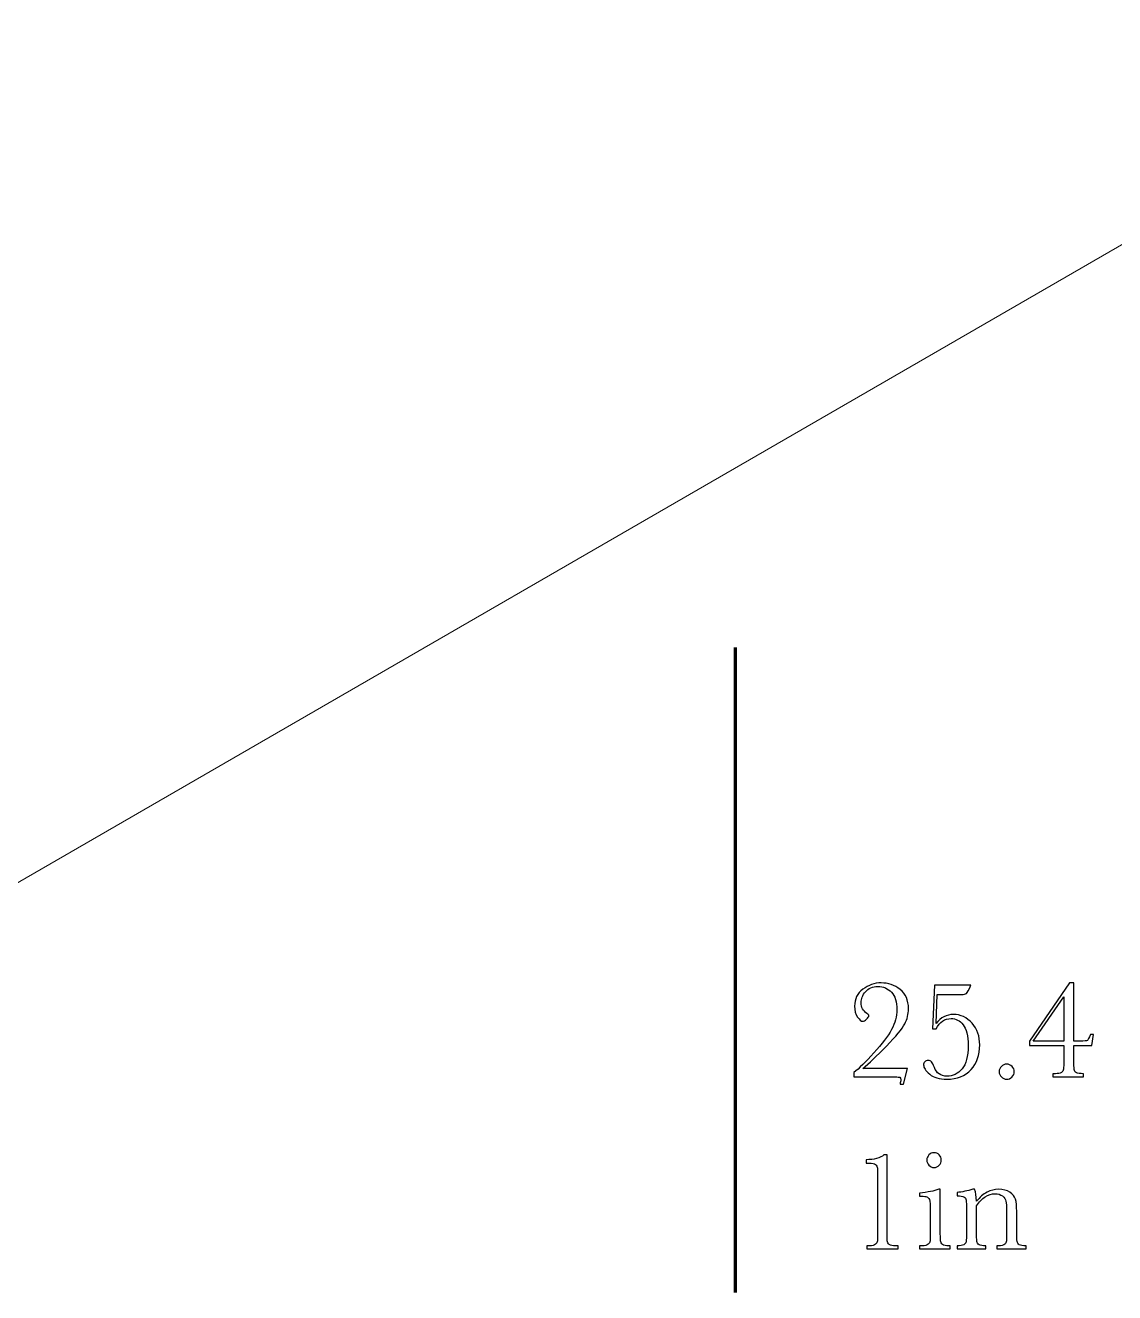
# Model space of a CAD drawing. Header units: centimetres. Extents: x -233 to -82, y 123 to 153.
# Drawn here: x -120.941 to -116.651, y 123.884 to 128.873 of the extents above; entities that cross this region are included whole.
import ezdxf

# ---------------------------------------------------------------- set-up
doc = ezdxf.new("R2010")
doc.units = ezdxf.units.CM
doc.header["$MEASUREMENT"] = 0
doc.layers.add('layer 1', color=7, linetype='Continuous')

msp = doc.modelspace()

# ---------------------------------------------------------------- linework, layer by layer
at = {"layer": 'layer 1', "color": 1, "lineweight": 9}
msp.add_open_spline([(-126.51636, 152.75145), (-126.51636, 152.75145), (-129.7739, 152.75145), (-129.7739, 152.75145), (-129.7739, 152.75145), (-129.7739, 152.75145), (-136.26995, 149.00072), (-136.26995, 149.00072), (-136.26995, 149.00072), (-136.26995, 149.00072), (-140.02277, 142.50252), (-140.02277, 142.50252), (-140.02277, 142.50252), (-140.02277, 142.50252), (-140.02277, 134.99898), (-140.02277, 134.99898), (-140.02277, 134.99898), (-140.02277, 134.99898), (-136.26995, 128.50081), (-136.26995, 128.50081), (-136.26995, 128.50081), (-136.26995, 128.50081), (-129.7739, 124.74796), (-129.7739, 124.74796), (-129.7739, 124.74796), (-129.7739, 124.74796), (-122.27036, 124.74796), (-122.27036, 124.74796), (-122.27036, 124.74796), (-122.27036, 124.74796), (-115.77213, 128.50081), (-115.77213, 128.50081), (-115.77213, 128.50081), (-115.77213, 128.50081), (-112.02146, 134.99898), (-112.02146, 134.99898), (-112.02146, 134.99898), (-112.02146, 134.99898), (-112.02146, 142.50252), (-112.02146, 142.50252), (-112.02146, 142.50252), (-112.02146, 142.50252), (-115.77213, 149.00072), (-115.77213, 149.00072), (-115.77213, 149.00072), (-115.77213, 149.00072), (-122.27036, 152.75145), (-122.27036, 152.75145), (-122.27036, 152.75145), (-122.27036, 152.75145), (-125.51514, 152.75145), (-125.51514, 152.75145)], degree=3, knots=[0, 0, 0, 0, 0.0714286, 0.0714286, 0.0714286, 0.0714286, 0.1428571, 0.1428571, 0.1428571, 0.1428571, 0.2142857, 0.2142857, 0.2142857, 0.2142857, 0.2857143, 0.2857143, 0.2857143, 0.2857143, 0.3571429, 0.3571429, 0.3571429, 0.3571429, 0.4285714, 0.4285714, 0.4285714, 0.4285714, 0.5, 0.5, 0.5, 0.5, 0.5714286, 0.5714286, 0.5714286, 0.5714286, 0.6428571, 0.6428571, 0.6428571, 0.6428571, 0.7142857, 0.7142857, 0.7142857, 0.7142857, 0.7857143, 0.7857143, 0.7857143, 0.7857143, 0.8571429, 0.8571429, 0.8571429, 0.8571429, 1, 1, 1, 1], dxfattribs=at)
at = {"layer": 'layer 1', "color": 250, "lineweight": 70}
msp.add_open_spline([(-118.14595, 126.4242), (-118.14595, 126.4242), (-118.14595, 123.8842), (-118.14595, 123.8842)], degree=3, dxfattribs=at)
at = {"layer": 'layer 1'}
for points, knots in [([(-117.67851, 124.73341), (-117.67851, 124.73341), (-117.67851, 124.75053), (-117.67851, 124.75053), (-117.67851, 124.75053), (-117.65755, 124.76685), (-117.63115, 124.79277), (-117.59899, 124.82813), (-117.59899, 124.82813), (-117.56699, 124.86349), (-117.54395, 124.89405), (-117.52971, 124.91981), (-117.52971, 124.91981), (-117.51563, 124.94557), (-117.50859, 124.97149), (-117.50859, 124.99773), (-117.50859, 124.99773), (-117.50859, 125.02909), (-117.51579, 125.05213), (-117.53003, 125.06701), (-117.53003, 125.06701), (-117.54427, 125.08189), (-117.56219, 125.08925), (-117.58347, 125.08925), (-117.58347, 125.08925), (-117.60443, 125.08925), (-117.62075, 125.08253), (-117.63211, 125.06893), (-117.63211, 125.06893), (-117.64363, 125.05533), (-117.64939, 125.04077), (-117.64939, 125.02525), (-117.64939, 125.02525), (-117.64939, 125.00765), (-117.64187, 124.99373), (-117.62699, 124.98333), (-117.62699, 124.98333), (-117.62155, 124.97949), (-117.61883, 124.97661), (-117.61883, 124.97453), (-117.61883, 124.97453), (-117.61883, 124.97117), (-117.62187, 124.96669), (-117.62811, 124.96109), (-117.62811, 124.96109), (-117.63435, 124.95533), (-117.63963, 124.95245), (-117.64363, 124.95245), (-117.64363, 124.95245), (-117.64907, 124.95245), (-117.65563, 124.95805), (-117.66347, 124.96925), (-117.66347, 124.96925), (-117.67131, 124.98029), (-117.67531, 124.99453), (-117.67531, 125.01197), (-117.67531, 125.01197), (-117.67531, 125.04013), (-117.66443, 125.06237), (-117.64251, 125.07885), (-117.64251, 125.07885), (-117.62059, 125.09533), (-117.59659, 125.10349), (-117.57051, 125.10349), (-117.57051, 125.10349), (-117.54299, 125.10349), (-117.51819, 125.09501), (-117.49595, 125.07789), (-117.49595, 125.07789), (-117.47387, 125.06077), (-117.46283, 125.03549), (-117.46283, 125.00189), (-117.46283, 125.00189), (-117.46283, 124.98077), (-117.46779, 124.96077), (-117.47771, 124.94173), (-117.47771, 124.94173), (-117.48763, 124.92269), (-117.51179, 124.89357), (-117.55003, 124.85453), (-117.55003, 124.85453), (-117.58827, 124.81549), (-117.61915, 124.78621), (-117.64251, 124.76653), (-117.64251, 124.76653), (-117.64251, 124.76653), (-117.46715, 124.76653), (-117.46715, 124.76653), (-117.46715, 124.76653), (-117.46715, 124.76653), (-117.48283, 124.70477), (-117.48283, 124.70477), (-117.48283, 124.70477), (-117.48283, 124.70477), (-117.49579, 124.70477), (-117.49579, 124.70477), (-117.49579, 124.70477), (-117.49579, 124.70813), (-117.49531, 124.71133), (-117.49419, 124.71469), (-117.49419, 124.71469), (-117.49371, 124.71645), (-117.49339, 124.71901), (-117.49339, 124.72205), (-117.49339, 124.72205), (-117.49339, 124.72765), (-117.49451, 124.73085), (-117.49691, 124.73181), (-117.49691, 124.73181), (-117.49931, 124.73293), (-117.50587, 124.73341), (-117.51627, 124.73341), (-117.51627, 124.73341), (-117.51627, 124.73341), (-117.67851, 124.73341), (-117.67851, 124.73341)], [0, 0, 0, 0, 0.0333333, 0.0333333, 0.0333333, 0.0333333, 0.0666667, 0.0666667, 0.0666667, 0.0666667, 0.1, 0.1, 0.1, 0.1, 0.1333333, 0.1333333, 0.1333333, 0.1333333, 0.1666667, 0.1666667, 0.1666667, 0.1666667, 0.2, 0.2, 0.2, 0.2, 0.2333333, 0.2333333, 0.2333333, 0.2333333, 0.2666667, 0.2666667, 0.2666667, 0.2666667, 0.3, 0.3, 0.3, 0.3, 0.3333333, 0.3333333, 0.3333333, 0.3333333, 0.3666667, 0.3666667, 0.3666667, 0.3666667, 0.4, 0.4, 0.4, 0.4, 0.4333333, 0.4333333, 0.4333333, 0.4333333, 0.4666667, 0.4666667, 0.4666667, 0.4666667, 0.5, 0.5, 0.5, 0.5, 0.5333333, 0.5333333, 0.5333333, 0.5333333, 0.5666667, 0.5666667, 0.5666667, 0.5666667, 0.6, 0.6, 0.6, 0.6, 0.6333333, 0.6333333, 0.6333333, 0.6333333, 0.6666667, 0.6666667, 0.6666667, 0.6666667, 0.7, 0.7, 0.7, 0.7, 0.7333333, 0.7333333, 0.7333333, 0.7333333, 0.7666667, 0.7666667, 0.7666667, 0.7666667, 0.8, 0.8, 0.8, 0.8, 0.8333333, 0.8333333, 0.8333333, 0.8333333, 0.8666667, 0.8666667, 0.8666667, 0.8666667, 0.9, 0.9, 0.9, 0.9, 0.9333333, 0.9333333, 0.9333333, 0.9333333, 1, 1, 1, 1]), ([(-117.35451, 124.92301), (-117.35451, 124.92301), (-117.36875, 124.92301), (-117.36875, 124.92301), (-117.36875, 124.92301), (-117.36875, 124.92301), (-117.36059, 125.09453), (-117.36059, 125.09453), (-117.36059, 125.09453), (-117.36059, 125.09453), (-117.21755, 125.09453), (-117.21755, 125.09453), (-117.21755, 125.09453), (-117.22539, 125.07597), (-117.23115, 125.06525), (-117.23467, 125.06221), (-117.23467, 125.06221), (-117.23835, 125.05917), (-117.24443, 125.05773), (-117.25323, 125.05773), (-117.25323, 125.05773), (-117.25323, 125.05773), (-117.35003, 125.05773), (-117.35003, 125.05773), (-117.35003, 125.05773), (-117.35003, 125.05773), (-117.35451, 124.94365), (-117.35451, 124.94365), (-117.35451, 124.94365), (-117.33595, 124.96749), (-117.31307, 124.97933), (-117.28603, 124.97933), (-117.28603, 124.97933), (-117.25739, 124.97933), (-117.23291, 124.96781), (-117.21259, 124.94493), (-117.21259, 124.94493), (-117.19227, 124.92189), (-117.18219, 124.89341), (-117.18219, 124.85933), (-117.18219, 124.85933), (-117.18219, 124.82013), (-117.19355, 124.78797), (-117.21643, 124.76253), (-117.21643, 124.76253), (-117.23931, 124.73709), (-117.27147, 124.72429), (-117.31259, 124.72429), (-117.31259, 124.72429), (-117.34123, 124.72429), (-117.36363, 124.73101), (-117.37947, 124.74429), (-117.37947, 124.74429), (-117.39547, 124.75757), (-117.40347, 124.76973), (-117.40347, 124.78061), (-117.40347, 124.78061), (-117.40347, 124.78525), (-117.40187, 124.78941), (-117.39867, 124.79293), (-117.39867, 124.79293), (-117.39547, 124.79645), (-117.39115, 124.79821), (-117.38555, 124.79821), (-117.38555, 124.79821), (-117.37947, 124.79821), (-117.37483, 124.79645), (-117.37179, 124.79293), (-117.37179, 124.79293), (-117.36875, 124.78925), (-117.36507, 124.78189), (-117.36075, 124.77069), (-117.36075, 124.77069), (-117.35259, 124.74781), (-117.33611, 124.73645), (-117.31147, 124.73645), (-117.31147, 124.73645), (-117.28795, 124.73645), (-117.26811, 124.74589), (-117.25195, 124.76493), (-117.25195, 124.76493), (-117.23595, 124.78381), (-117.22795, 124.81453), (-117.22795, 124.85709), (-117.22795, 124.85709), (-117.22795, 124.89549), (-117.23451, 124.92285), (-117.24779, 124.93901), (-117.24779, 124.93901), (-117.26107, 124.95517), (-117.27659, 124.96333), (-117.29467, 124.96333), (-117.29467, 124.96333), (-117.32011, 124.96333), (-117.33995, 124.94989), (-117.35451, 124.92301)], [0, 0, 0, 0, 0.04, 0.04, 0.04, 0.04, 0.08, 0.08, 0.08, 0.08, 0.12, 0.12, 0.12, 0.12, 0.16, 0.16, 0.16, 0.16, 0.2, 0.2, 0.2, 0.2, 0.24, 0.24, 0.24, 0.24, 0.28, 0.28, 0.28, 0.28, 0.32, 0.32, 0.32, 0.32, 0.36, 0.36, 0.36, 0.36, 0.4, 0.4, 0.4, 0.4, 0.44, 0.44, 0.44, 0.44, 0.48, 0.48, 0.48, 0.48, 0.52, 0.52, 0.52, 0.52, 0.56, 0.56, 0.56, 0.56, 0.6, 0.6, 0.6, 0.6, 0.64, 0.64, 0.64, 0.64, 0.68, 0.68, 0.68, 0.68, 0.72, 0.72, 0.72, 0.72, 0.76, 0.76, 0.76, 0.76, 0.8, 0.8, 0.8, 0.8, 0.84, 0.84, 0.84, 0.84, 0.88, 0.88, 0.88, 0.88, 0.92, 0.92, 0.92, 0.92, 1, 1, 1, 1]), ([(-116.85115, 124.85773), (-116.85115, 124.85773), (-116.98683, 124.85773), (-116.98683, 124.85773), (-116.98683, 124.85773), (-116.98683, 124.85773), (-116.98683, 124.87421), (-116.98683, 124.87421), (-116.98683, 124.87421), (-116.98683, 124.87421), (-116.82939, 125.10349), (-116.82939, 125.10349), (-116.82939, 125.10349), (-116.82939, 125.10349), (-116.81179, 125.10349), (-116.81179, 125.10349), (-116.81179, 125.10349), (-116.81179, 125.10349), (-116.81179, 124.87421), (-116.81179, 124.87421), (-116.81179, 124.87421), (-116.81179, 124.87421), (-116.78635, 124.87421), (-116.78635, 124.87421), (-116.78635, 124.87421), (-116.77083, 124.87421), (-116.76155, 124.87517), (-116.75851, 124.87709), (-116.75851, 124.87709), (-116.75563, 124.87885), (-116.75163, 124.88669), (-116.74651, 124.90045), (-116.74651, 124.90045), (-116.74651, 124.90045), (-116.73435, 124.90045), (-116.73435, 124.90045), (-116.73435, 124.90045), (-116.73435, 124.90045), (-116.74059, 124.85773), (-116.74059, 124.85773), (-116.74059, 124.85773), (-116.74059, 124.85773), (-116.81179, 124.85773), (-116.81179, 124.85773), (-116.81179, 124.85773), (-116.81179, 124.85773), (-116.81179, 124.81085), (-116.81179, 124.81085), (-116.81179, 124.81085), (-116.81179, 124.78413), (-116.81131, 124.76813), (-116.81019, 124.76253), (-116.81019, 124.76253), (-116.80923, 124.75693), (-116.80619, 124.75277), (-116.80123, 124.75005), (-116.80123, 124.75005), (-116.79627, 124.74733), (-116.78715, 124.74605), (-116.77371, 124.74605), (-116.77371, 124.74605), (-116.77371, 124.74605), (-116.77371, 124.73341), (-116.77371, 124.73341), (-116.77371, 124.73341), (-116.77371, 124.73341), (-116.89419, 124.73341), (-116.89419, 124.73341), (-116.89419, 124.73341), (-116.89419, 124.73341), (-116.89419, 124.74605), (-116.89419, 124.74605), (-116.89419, 124.74605), (-116.89419, 124.74605), (-116.88459, 124.74605), (-116.88459, 124.74605), (-116.88459, 124.74605), (-116.87355, 124.74605), (-116.86555, 124.74765), (-116.86091, 124.75069), (-116.86091, 124.75069), (-116.85627, 124.75373), (-116.85339, 124.75789), (-116.85243, 124.76349), (-116.85243, 124.76349), (-116.85163, 124.76893), (-116.85115, 124.78477), (-116.85115, 124.81085), (-116.85115, 124.81085), (-116.85115, 124.81085), (-116.85115, 124.85773), (-116.85115, 124.85773)], [0, 0, 0, 0, 0.0416667, 0.0416667, 0.0416667, 0.0416667, 0.0833333, 0.0833333, 0.0833333, 0.0833333, 0.125, 0.125, 0.125, 0.125, 0.1666667, 0.1666667, 0.1666667, 0.1666667, 0.2083333, 0.2083333, 0.2083333, 0.2083333, 0.25, 0.25, 0.25, 0.25, 0.2916667, 0.2916667, 0.2916667, 0.2916667, 0.3333333, 0.3333333, 0.3333333, 0.3333333, 0.375, 0.375, 0.375, 0.375, 0.4166667, 0.4166667, 0.4166667, 0.4166667, 0.4583333, 0.4583333, 0.4583333, 0.4583333, 0.5, 0.5, 0.5, 0.5, 0.5416667, 0.5416667, 0.5416667, 0.5416667, 0.5833333, 0.5833333, 0.5833333, 0.5833333, 0.625, 0.625, 0.625, 0.625, 0.6666667, 0.6666667, 0.6666667, 0.6666667, 0.7083333, 0.7083333, 0.7083333, 0.7083333, 0.75, 0.75, 0.75, 0.75, 0.7916667, 0.7916667, 0.7916667, 0.7916667, 0.8333333, 0.8333333, 0.8333333, 0.8333333, 0.875, 0.875, 0.875, 0.875, 0.9166667, 0.9166667, 0.9166667, 0.9166667, 1, 1, 1, 1]), ([(-116.85115, 124.87421), (-116.85115, 124.87421), (-116.85115, 125.04925), (-116.85115, 125.04925), (-116.85115, 125.04925), (-116.85115, 125.04925), (-116.97131, 124.87421), (-116.97131, 124.87421), (-116.97131, 124.87421), (-116.97131, 124.87421), (-116.85115, 124.87421), (-116.85115, 124.87421)], [0, 0, 0, 0, 0.25, 0.25, 0.25, 0.25, 0.5, 0.5, 0.5, 0.5, 1, 1, 1, 1]), ([(-117.10587, 124.75405), (-117.10587, 124.76221), (-117.10299, 124.76909), (-117.09707, 124.77501), (-117.09707, 124.77501), (-117.09131, 124.78077), (-117.08443, 124.78365), (-117.07627, 124.78365), (-117.07627, 124.78365), (-117.06811, 124.78365), (-117.06107, 124.78077), (-117.05515, 124.77501), (-117.05515, 124.77501), (-117.04939, 124.76909), (-117.04651, 124.76221), (-117.04651, 124.75405), (-117.04651, 124.75405), (-117.04651, 124.74589), (-117.04939, 124.73885), (-117.05531, 124.73293), (-117.05531, 124.73293), (-117.06123, 124.72717), (-117.06827, 124.72429), (-117.07627, 124.72429), (-117.07627, 124.72429), (-117.08459, 124.72429), (-117.09163, 124.72733), (-117.09723, 124.73325), (-117.09723, 124.73325), (-117.10299, 124.73917), (-117.10587, 124.74621), (-117.10587, 124.75405)], [0, 0, 0, 0, 0.1111111, 0.1111111, 0.1111111, 0.1111111, 0.2222222, 0.2222222, 0.2222222, 0.2222222, 0.3333333, 0.3333333, 0.3333333, 0.3333333, 0.4444444, 0.4444444, 0.4444444, 0.4444444, 0.5555556, 0.5555556, 0.5555556, 0.5555556, 0.6666667, 0.6666667, 0.6666667, 0.6666667, 0.7777778, 0.7777778, 0.7777778, 0.7777778, 1, 1, 1, 1]), ([(-117.55947, 124.42616), (-117.55947, 124.42616), (-117.54747, 124.42616), (-117.54747, 124.42616), (-117.54747, 124.42616), (-117.54747, 124.42616), (-117.54747, 124.13352), (-117.54747, 124.13352), (-117.54747, 124.13352), (-117.54747, 124.10936), (-117.54715, 124.09432), (-117.54635, 124.08808), (-117.54635, 124.08808), (-117.54571, 124.08184), (-117.54315, 124.07704), (-117.53851, 124.07368), (-117.53851, 124.07368), (-117.53387, 124.07032), (-117.52571, 124.06872), (-117.51403, 124.06872), (-117.51403, 124.06872), (-117.51403, 124.06872), (-117.50331, 124.06872), (-117.50331, 124.06872), (-117.50331, 124.06872), (-117.50331, 124.06872), (-117.50331, 124.05608), (-117.50331, 124.05608), (-117.50331, 124.05608), (-117.50331, 124.05608), (-117.62731, 124.05608), (-117.62731, 124.05608), (-117.62731, 124.05608), (-117.62731, 124.05608), (-117.62731, 124.06872), (-117.62731, 124.06872), (-117.62731, 124.06872), (-117.62731, 124.06872), (-117.61819, 124.06872), (-117.61819, 124.06872), (-117.61819, 124.06872), (-117.60491, 124.06872), (-117.59643, 124.07064), (-117.59243, 124.07448), (-117.59243, 124.07448), (-117.58843, 124.07816), (-117.58619, 124.08264), (-117.58555, 124.08792), (-117.58555, 124.08792), (-117.58491, 124.0932), (-117.58459, 124.1084), (-117.58459, 124.13352), (-117.58459, 124.13352), (-117.58459, 124.13352), (-117.58459, 124.32968), (-117.58459, 124.32968), (-117.58459, 124.32968), (-117.58459, 124.35448), (-117.58491, 124.36952), (-117.58539, 124.3748), (-117.58539, 124.3748), (-117.58587, 124.38008), (-117.58827, 124.38456), (-117.59243, 124.38856), (-117.59243, 124.38856), (-117.59659, 124.39256), (-117.60523, 124.39448), (-117.61819, 124.39448), (-117.61819, 124.39448), (-117.61819, 124.39448), (-117.63003, 124.39448), (-117.63003, 124.39448), (-117.63003, 124.39448), (-117.63003, 124.39448), (-117.63003, 124.40728), (-117.63003, 124.40728), (-117.63003, 124.40728), (-117.59819, 124.40776), (-117.57467, 124.41416), (-117.55947, 124.42616)], [0, 0, 0, 0, 0.047619, 0.047619, 0.047619, 0.047619, 0.0952381, 0.0952381, 0.0952381, 0.0952381, 0.1428571, 0.1428571, 0.1428571, 0.1428571, 0.1904762, 0.1904762, 0.1904762, 0.1904762, 0.2380952, 0.2380952, 0.2380952, 0.2380952, 0.2857143, 0.2857143, 0.2857143, 0.2857143, 0.3333333, 0.3333333, 0.3333333, 0.3333333, 0.3809524, 0.3809524, 0.3809524, 0.3809524, 0.4285714, 0.4285714, 0.4285714, 0.4285714, 0.4761905, 0.4761905, 0.4761905, 0.4761905, 0.5238095, 0.5238095, 0.5238095, 0.5238095, 0.5714286, 0.5714286, 0.5714286, 0.5714286, 0.6190476, 0.6190476, 0.6190476, 0.6190476, 0.6666667, 0.6666667, 0.6666667, 0.6666667, 0.7142857, 0.7142857, 0.7142857, 0.7142857, 0.7619048, 0.7619048, 0.7619048, 0.7619048, 0.8095238, 0.8095238, 0.8095238, 0.8095238, 0.8571429, 0.8571429, 0.8571429, 0.8571429, 0.9047619, 0.9047619, 0.9047619, 0.9047619, 1, 1, 1, 1]), ([(-117.39083, 124.40616), (-117.39083, 124.414), (-117.38795, 124.42088), (-117.38235, 124.42664), (-117.38235, 124.42664), (-117.37675, 124.43224), (-117.37003, 124.43512), (-117.36219, 124.43512), (-117.36219, 124.43512), (-117.35435, 124.43512), (-117.34763, 124.43224), (-117.34203, 124.42664), (-117.34203, 124.42664), (-117.33643, 124.42088), (-117.33371, 124.414), (-117.33371, 124.40616), (-117.33371, 124.40616), (-117.33371, 124.398), (-117.33643, 124.39112), (-117.34203, 124.38552), (-117.34203, 124.38552), (-117.34763, 124.37976), (-117.35435, 124.37688), (-117.36219, 124.37688), (-117.36219, 124.37688), (-117.37003, 124.37688), (-117.37675, 124.37976), (-117.38235, 124.38552), (-117.38235, 124.38552), (-117.38795, 124.39112), (-117.39083, 124.398), (-117.39083, 124.40616)], [0, 0, 0, 0, 0.1111111, 0.1111111, 0.1111111, 0.1111111, 0.2222222, 0.2222222, 0.2222222, 0.2222222, 0.3333333, 0.3333333, 0.3333333, 0.3333333, 0.4444444, 0.4444444, 0.4444444, 0.4444444, 0.5555556, 0.5555556, 0.5555556, 0.5555556, 0.6666667, 0.6666667, 0.6666667, 0.6666667, 0.7777778, 0.7777778, 0.7777778, 0.7777778, 1, 1, 1, 1]), ([(-117.33771, 124.29096), (-117.33771, 124.29096), (-117.33771, 124.13352), (-117.33771, 124.13352), (-117.33771, 124.13352), (-117.33771, 124.10936), (-117.33739, 124.09432), (-117.33659, 124.08808), (-117.33659, 124.08808), (-117.33579, 124.08184), (-117.33323, 124.07704), (-117.32859, 124.07368), (-117.32859, 124.07368), (-117.32395, 124.07032), (-117.31579, 124.06872), (-117.30395, 124.06872), (-117.30395, 124.06872), (-117.30395, 124.06872), (-117.29819, 124.06872), (-117.29819, 124.06872), (-117.29819, 124.06872), (-117.29819, 124.06872), (-117.29819, 124.05608), (-117.29819, 124.05608), (-117.29819, 124.05608), (-117.29819, 124.05608), (-117.41979, 124.05608), (-117.41979, 124.05608), (-117.41979, 124.05608), (-117.41979, 124.05608), (-117.41979, 124.06872), (-117.41979, 124.06872), (-117.41979, 124.06872), (-117.41979, 124.06872), (-117.41035, 124.06872), (-117.41035, 124.06872), (-117.41035, 124.06872), (-117.39739, 124.06872), (-117.38891, 124.07064), (-117.38491, 124.07448), (-117.38491, 124.07448), (-117.38091, 124.07816), (-117.37867, 124.08264), (-117.37803, 124.08792), (-117.37803, 124.08792), (-117.37739, 124.0932), (-117.37707, 124.1084), (-117.37707, 124.13352), (-117.37707, 124.13352), (-117.37707, 124.13352), (-117.37707, 124.20184), (-117.37707, 124.20184), (-117.37707, 124.20184), (-117.37707, 124.22824), (-117.37835, 124.24456), (-117.38075, 124.25048), (-117.38075, 124.25048), (-117.38315, 124.2564), (-117.38651, 124.26008), (-117.39067, 124.26152), (-117.39067, 124.26152), (-117.39483, 124.26296), (-117.40203, 124.2636), (-117.41227, 124.2636), (-117.41227, 124.2636), (-117.41227, 124.2636), (-117.41979, 124.2636), (-117.41979, 124.2636), (-117.41979, 124.2636), (-117.41979, 124.2636), (-117.41979, 124.27624), (-117.41979, 124.27624), (-117.41979, 124.27624), (-117.38699, 124.2796), (-117.36171, 124.2844), (-117.34363, 124.29096), (-117.34363, 124.29096), (-117.34363, 124.29096), (-117.33771, 124.29096), (-117.33771, 124.29096)], [0, 0, 0, 0, 0.047619, 0.047619, 0.047619, 0.047619, 0.0952381, 0.0952381, 0.0952381, 0.0952381, 0.1428571, 0.1428571, 0.1428571, 0.1428571, 0.1904762, 0.1904762, 0.1904762, 0.1904762, 0.2380952, 0.2380952, 0.2380952, 0.2380952, 0.2857143, 0.2857143, 0.2857143, 0.2857143, 0.3333333, 0.3333333, 0.3333333, 0.3333333, 0.3809524, 0.3809524, 0.3809524, 0.3809524, 0.4285714, 0.4285714, 0.4285714, 0.4285714, 0.4761905, 0.4761905, 0.4761905, 0.4761905, 0.5238095, 0.5238095, 0.5238095, 0.5238095, 0.5714286, 0.5714286, 0.5714286, 0.5714286, 0.6190476, 0.6190476, 0.6190476, 0.6190476, 0.6666667, 0.6666667, 0.6666667, 0.6666667, 0.7142857, 0.7142857, 0.7142857, 0.7142857, 0.7619048, 0.7619048, 0.7619048, 0.7619048, 0.8095238, 0.8095238, 0.8095238, 0.8095238, 0.8571429, 0.8571429, 0.8571429, 0.8571429, 0.9047619, 0.9047619, 0.9047619, 0.9047619, 1, 1, 1, 1]), ([(-117.20971, 124.29096), (-117.20971, 124.29096), (-117.20235, 124.29096), (-117.20235, 124.29096), (-117.20235, 124.29096), (-117.19803, 124.2796), (-117.19563, 124.26408), (-117.19515, 124.2444), (-117.19515, 124.2444), (-117.18187, 124.25992), (-117.16811, 124.2716), (-117.15355, 124.27944), (-117.15355, 124.27944), (-117.13899, 124.28712), (-117.12395, 124.29096), (-117.10811, 124.29096), (-117.10811, 124.29096), (-117.09003, 124.29096), (-117.07531, 124.28712), (-117.06379, 124.2796), (-117.06379, 124.2796), (-117.05227, 124.27208), (-117.04491, 124.2628), (-117.04155, 124.25192), (-117.04155, 124.25192), (-117.03819, 124.24088), (-117.03659, 124.22504), (-117.03659, 124.20408), (-117.03659, 124.20408), (-117.03659, 124.20408), (-117.03659, 124.13352), (-117.03659, 124.13352), (-117.03659, 124.13352), (-117.03659, 124.10744), (-117.03611, 124.09144), (-117.03515, 124.08584), (-117.03515, 124.08584), (-117.03435, 124.08024), (-117.03147, 124.07592), (-117.02651, 124.07304), (-117.02651, 124.07304), (-117.02171, 124.07016), (-117.01275, 124.06872), (-116.99979, 124.06872), (-116.99979, 124.06872), (-116.99979, 124.06872), (-116.99979, 124.05608), (-116.99979, 124.05608), (-116.99979, 124.05608), (-116.99979, 124.05608), (-117.11515, 124.05608), (-117.11515, 124.05608), (-117.11515, 124.05608), (-117.11515, 124.05608), (-117.11515, 124.06872), (-117.11515, 124.06872), (-117.11515, 124.06872), (-117.11515, 124.06872), (-117.11003, 124.06872), (-117.11003, 124.06872), (-117.11003, 124.06872), (-117.09675, 124.06872), (-117.08811, 124.07064), (-117.08411, 124.07464), (-117.08411, 124.07464), (-117.08011, 124.07848), (-117.07771, 124.08296), (-117.07723, 124.08808), (-117.07723, 124.08808), (-117.07675, 124.0932), (-117.07643, 124.1084), (-117.07643, 124.13352), (-117.07643, 124.13352), (-117.07643, 124.13352), (-117.07643, 124.20632), (-117.07643, 124.20632), (-117.07643, 124.20632), (-117.07643, 124.22408), (-117.07723, 124.23688), (-117.07899, 124.24456), (-117.07899, 124.24456), (-117.08075, 124.25208), (-117.08539, 124.2588), (-117.09291, 124.26472), (-117.09291, 124.26472), (-117.10059, 124.27064), (-117.11035, 124.27352), (-117.12203, 124.27352), (-117.12203, 124.27352), (-117.13547, 124.27352), (-117.14827, 124.26952), (-117.16043, 124.26152), (-117.16043, 124.26152), (-117.17275, 124.25352), (-117.18427, 124.24152), (-117.19515, 124.22552), (-117.19515, 124.22552), (-117.19515, 124.22552), (-117.19515, 124.13352), (-117.19515, 124.13352), (-117.19515, 124.13352), (-117.19515, 124.10744), (-117.19467, 124.09144), (-117.19355, 124.08584), (-117.19355, 124.08584), (-117.19259, 124.08024), (-117.18971, 124.07592), (-117.18475, 124.07304), (-117.18475, 124.07304), (-117.17995, 124.07016), (-117.17099, 124.06872), (-117.15771, 124.06872), (-117.15771, 124.06872), (-117.15771, 124.06872), (-117.15771, 124.05608), (-117.15771, 124.05608), (-117.15771, 124.05608), (-117.15771, 124.05608), (-117.27179, 124.05608), (-117.27179, 124.05608), (-117.27179, 124.05608), (-117.27179, 124.05608), (-117.27179, 124.06872), (-117.27179, 124.06872), (-117.27179, 124.06872), (-117.25915, 124.06872), (-117.25019, 124.07), (-117.24523, 124.07256), (-117.24523, 124.07256), (-117.24027, 124.07512), (-117.23723, 124.07912), (-117.23611, 124.0844), (-117.23611, 124.0844), (-117.23499, 124.08968), (-117.23435, 124.106), (-117.23435, 124.13352), (-117.23435, 124.13352), (-117.23435, 124.13352), (-117.23435, 124.20072), (-117.23435, 124.20072), (-117.23435, 124.20072), (-117.23435, 124.22712), (-117.23483, 124.24312), (-117.23579, 124.24872), (-117.23579, 124.24872), (-117.23675, 124.25432), (-117.23963, 124.25848), (-117.24459, 124.26136), (-117.24459, 124.26136), (-117.24955, 124.26408), (-117.25851, 124.26552), (-117.27179, 124.26552), (-117.27179, 124.26552), (-117.27179, 124.26552), (-117.27179, 124.27816), (-117.27179, 124.27816), (-117.27179, 124.27816), (-117.25147, 124.2804), (-117.23083, 124.28472), (-117.20971, 124.29096)], [0, 0, 0, 0, 0.0243902, 0.0243902, 0.0243902, 0.0243902, 0.0487805, 0.0487805, 0.0487805, 0.0487805, 0.0731707, 0.0731707, 0.0731707, 0.0731707, 0.097561, 0.097561, 0.097561, 0.097561, 0.1219512, 0.1219512, 0.1219512, 0.1219512, 0.1463415, 0.1463415, 0.1463415, 0.1463415, 0.1707317, 0.1707317, 0.1707317, 0.1707317, 0.195122, 0.195122, 0.195122, 0.195122, 0.2195122, 0.2195122, 0.2195122, 0.2195122, 0.2439024, 0.2439024, 0.2439024, 0.2439024, 0.2682927, 0.2682927, 0.2682927, 0.2682927, 0.2926829, 0.2926829, 0.2926829, 0.2926829, 0.3170732, 0.3170732, 0.3170732, 0.3170732, 0.3414634, 0.3414634, 0.3414634, 0.3414634, 0.3658537, 0.3658537, 0.3658537, 0.3658537, 0.3902439, 0.3902439, 0.3902439, 0.3902439, 0.4146341, 0.4146341, 0.4146341, 0.4146341, 0.4390244, 0.4390244, 0.4390244, 0.4390244, 0.4634146, 0.4634146, 0.4634146, 0.4634146, 0.4878049, 0.4878049, 0.4878049, 0.4878049, 0.5121951, 0.5121951, 0.5121951, 0.5121951, 0.5365854, 0.5365854, 0.5365854, 0.5365854, 0.5609756, 0.5609756, 0.5609756, 0.5609756, 0.5853659, 0.5853659, 0.5853659, 0.5853659, 0.6097561, 0.6097561, 0.6097561, 0.6097561, 0.6341463, 0.6341463, 0.6341463, 0.6341463, 0.6585366, 0.6585366, 0.6585366, 0.6585366, 0.6829268, 0.6829268, 0.6829268, 0.6829268, 0.7073171, 0.7073171, 0.7073171, 0.7073171, 0.7317073, 0.7317073, 0.7317073, 0.7317073, 0.7560976, 0.7560976, 0.7560976, 0.7560976, 0.7804878, 0.7804878, 0.7804878, 0.7804878, 0.804878, 0.804878, 0.804878, 0.804878, 0.8292683, 0.8292683, 0.8292683, 0.8292683, 0.8536585, 0.8536585, 0.8536585, 0.8536585, 0.8780488, 0.8780488, 0.8780488, 0.8780488, 0.902439, 0.902439, 0.902439, 0.902439, 0.9268293, 0.9268293, 0.9268293, 0.9268293, 0.9512195, 0.9512195, 0.9512195, 0.9512195, 1, 1, 1, 1])]:
    msp.add_open_spline(points, degree=3, knots=knots, dxfattribs=at)

doc.saveas('drawing.dxf')
